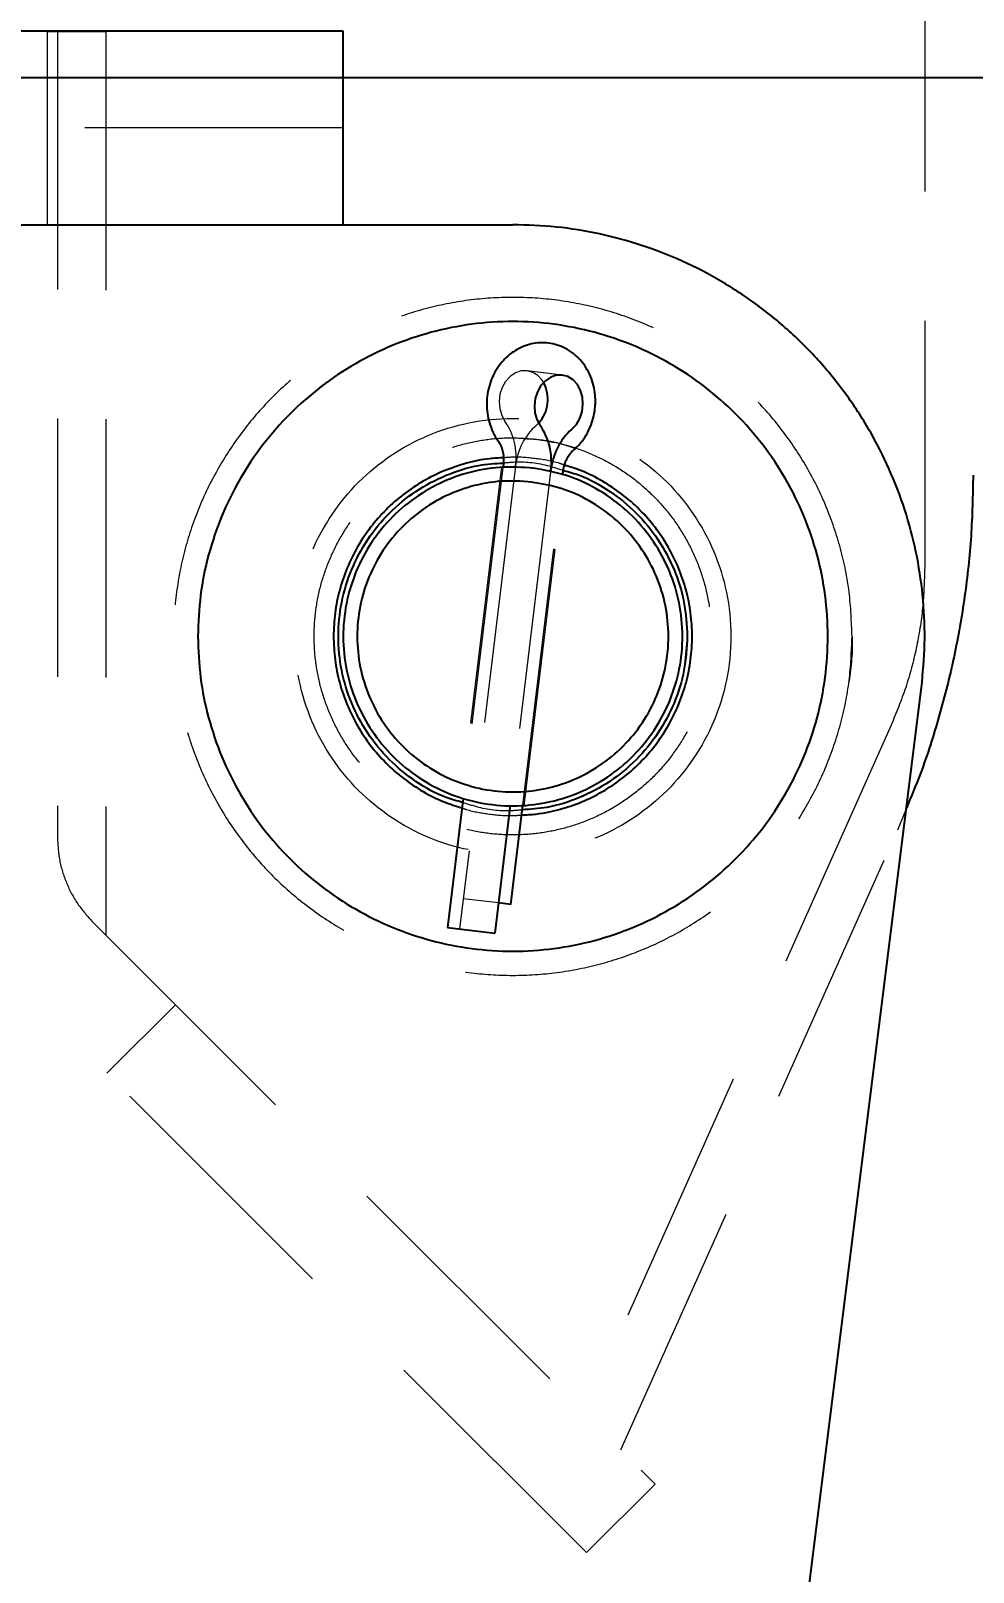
# Model space of a CAD drawing. Header units: millimetres. Extents: x 861 to 27901, y 673 to 17923.
# Drawn here: x 11723.8 to 11878, y 5596.5 to 5848.8 of the extents above; entities that cross this region are included whole.
import ezdxf

# ---------------------------------------------------------------- set-up
doc = ezdxf.new("R2010")
doc.units = ezdxf.units.MM
doc.header["$LTSCALE"] = 33.3
doc.linetypes.add('HIDDEN', pattern=[1.905, 1.27, -0.635])
doc.layers.add('CAPA_1', color=7, linetype='Continuous')
doc.styles.add('SLDTEXTSTYLE0', font='TXT', dxfattribs={"width": 0.75})
doc.dimstyles.new('SLDDIMSTYLE0', dxfattribs={"dimtxt": 66.6, "dimasz": 66.6, "dimexe": 0, "dimexo": 0.0625, "dimgap": 16.65, "dimtad": 2, "dimdec": 0, "dimlfac": 1.261261, "dimrnd": 1e-09, "dimzin": 12, "dimdsep": 46, "dimtxsty": 'SLDTEXTSTYLE0', "dimsah": 1, "dimcen": 0.09, "dimadec": 0, "dimazin": 3, "dimtfac": 1, "dimtdec": 0, "dimtofl": 0, "dimtmove": 0, "dimatfit": 3, "dimfxl": 1, "dimfrac": 2, "dimtolj": 1, "dimtzin": 12, "dimarcsym": 0})

# ---------------------------------------------------------------- blocks, each defined once
blk = doc.blocks.new('_D_12')
at = {"layer": 'CAPA_1', "transparency": 16777216}
for p, q in [((10897.43, 5841.2), (14430.99, 5841.2)), ((14397.69, 5841.2), (14397.69, 5357.98)), ((14240.18, 5357.98), (14430.99, 5357.98))]:
    blk.add_line(p, q, dxfattribs=at)
for points in [[(14397.69, 5841.2), (14387.44, 5774.6), (14407.94, 5774.6)], [(14397.69, 5357.98), (14407.94, 5424.58), (14387.44, 5424.58)]]:
    blk.add_solid(points, dxfattribs=at)
at = {"layer": 'CAPA_1', "transparency": 16777216, "insert": (14311.84, 5525.78), "char_height": 66.6, "attachment_point": 1, "rotation": 90, "style": 'SLDTEXTSTYLE0'}
blk.add_mtext('609', dxfattribs=at)
blk = doc.blocks.new('_D_13')
at = {"layer": 'CAPA_1', "transparency": 16777216}
for p, q in [((9823.17, 6912.25), (14695.32, 6912.25)), ((14662.02, 6912.25), (14662.02, 5357.98)), ((14240.18, 5357.98), (14695.32, 5357.98))]:
    blk.add_line(p, q, dxfattribs=at)
for points in [[(14662.02, 6912.25), (14651.77, 6845.65), (14672.27, 6845.65)], [(14662.02, 5357.98), (14672.27, 5424.58), (14651.77, 5424.58)]]:
    blk.add_solid(points, dxfattribs=at)
at = {"layer": 'CAPA_1', "transparency": 16777216, "insert": (14576.17, 6036.69), "char_height": 66.6, "attachment_point": 1, "rotation": 90, "style": 'SLDTEXTSTYLE0'}
blk.add_mtext('1960', dxfattribs=at)

msp = doc.modelspace()

# ---------------------------------------------------------------- linework, layer by layer
at = {"color": 1, "linetype": 'HIDDEN', "lineweight": 18}
for p, q in [((11870.06, 5928.24), (11870.06, 5760.97)), ((11726.55, 5817.09), (11726.55, 5848.8)), ((11726.55, 5848.75), (11736.07, 5848.69)), ((11728.14, 5848.8), (11728.14, 5716.91)), ((11736.07, 5848.69), (11736.07, 5700.78)), ((11774.92, 5832.95), (11726.55, 5832.95)), ((11810.76, 5792.48), (11805, 5793.18)), ((11806.54, 5784.3), (11806.89, 5784.63)), ((11803.11, 5777.59), (11793.96, 5701.79)), ((11800.83, 5777.45), (11794.28, 5723.24)), ((11801.06, 5777.35), (11794.52, 5723.22)), ((11808.85, 5776.61), (11802.26, 5722.08)), ((11805.91, 5777.26), (11806.93, 5777.1)), ((11804.28, 5722.04), (11810.82, 5776.17)), ((11804.51, 5722.01), (11811.06, 5776.15)), ((11810.82, 5776.22), (11810.97, 5776.17)), ((11831.21, 5749.58), (11830.66, 5744.02)), ((11864.56, 5735.14), (11814.33, 5622.51)), ((11867.07, 5721.58), (11865.61, 5717.98)), ((11820.35, 5616.5), (11865.61, 5717.98)), ((11800.32, 5706.05), (11794.55, 5706.75)), ((11733.95, 5702.9), (11825.96, 5610.89)), ((11747.47, 5689.38), (11736.25, 5678.17)), ((11814.74, 5599.68), (11736.25, 5678.17)), ((11825.96, 5610.89), (11814.74, 5599.68))]:
    msp.add_line(p, q, dxfattribs=at)
at = {"color": 7, "linetype": 'Continuous', "lineweight": 25}
for p, q in [((11774.92, 5848.8), (11391.76, 5848.8)), ((11774.92, 5817.09), (11774.92, 5848.8)), ((11376.86, 5817.09), (11802.67, 5817.09)), ((11801.12, 5777.83), (11801.06, 5777.35)), ((11808.88, 5776.9), (11808.85, 5776.61)), ((11810.82, 5776.17), (11810.88, 5776.66)), ((11826.45, 5396.87), (11869.54, 5741.33)), ((11794.52, 5723.22), (11791.96, 5702.03)), ((11802.26, 5722.08), (11799.72, 5701.1)), ((11802.32, 5705.81), (11804.28, 5722.04)), ((11802.32, 5705.81), (11800.32, 5706.05)), ((11791.96, 5702.03), (11799.72, 5701.1))]:
    msp.add_line(p, q, dxfattribs=at)
at = {"color": 1, "linetype": 'HIDDEN', "lineweight": 18, "flags": 128}
msp.add_lwpolyline([(11807.69, 5791.27), (11807.46, 5791.63), (11806.76, 5792.39), (11805.92, 5792.92), (11805, 5793.18), (11804.03, 5793.15), (11803.09, 5792.84), (11802.23, 5792.26), (11801.49, 5791.45), (11800.92, 5790.45), (11800.56, 5789.33), (11800.43, 5788.15), (11800.52, 5786.98), (11800.85, 5785.88), (11801.38, 5784.93)], dxfattribs=at)
at = {"color": 7, "linetype": 'Continuous', "lineweight": 25, "flags": 128}
msp.add_lwpolyline([(11812.31, 5783.61), (11813.06, 5784.41), (11813.63, 5785.39), (11814, 5786.51), (11814.15, 5787.69), (11814.07, 5788.86), (11813.76, 5789.97), (11813.23, 5790.93), (11812.53, 5791.7), (11811.69, 5792.22), (11810.76, 5792.48), (11809.8, 5792.45), (11808.86, 5792.14), (11808, 5791.56), (11807.26, 5790.75), (11806.69, 5789.76), (11806.33, 5788.63), (11806.2, 5787.45), (11806.29, 5786.28), (11806.62, 5785.18), (11807.15, 5784.23)], dxfattribs=at)
at = {"color": 1, "linetype": 'HIDDEN', "lineweight": 18}
msp.add_circle((11802.67, 5749.7), 35.68, dxfattribs=at)
at = {"color": 7, "linetype": 'Continuous', "lineweight": 25}
for centre, radius, start, end in [((11802.66, 5788.51), 5.74, 317.4557, 28.7676), ((11798.55, 5778.33), 10.43, 352.127, 34.4746), ((11819.26, 5775.82), 10.43, 131.7487, 174.0962)]:
    msp.add_arc(centre, radius, start, end, dxfattribs=at)
at = {"color": 1, "linetype": 'HIDDEN', "lineweight": 18}
for centre, start, end in [((11792.78, 5779.02), 352.127, 34.4746), ((11813.49, 5776.52), 131.7487, 174.0962)]:
    msp.add_arc(centre, 10.43, start, end, dxfattribs=at)
at = {"color": 7, "linetype": 'Continuous', "lineweight": 25}
for points in [[(11869.54, 5741.33), (11869.76, 5743.7), (11870.21, 5748.44), (11869.92, 5755.59), (11868.93, 5762.67), (11867.18, 5769.61), (11864.72, 5776.32), (11861.55, 5782.73), (11857.73, 5788.77), (11853.29, 5794.38), (11848.28, 5799.48), (11842.76, 5804.02), (11836.79, 5807.96), (11830.44, 5811.24), (11823.77, 5813.83), (11816.87, 5815.69), (11809.81, 5816.87), (11805.05, 5817.02), (11802.67, 5817.09)], [(11751.13, 5749.7), (11751.22, 5751.94), (11751.39, 5756.44), (11752.76, 5763.07), (11754.92, 5769.47), (11757.91, 5775.54), (11761.67, 5781.16), (11766.12, 5786.24), (11771.21, 5790.7), (11776.83, 5794.45), (11782.89, 5797.44), (11789.29, 5799.62), (11795.92, 5800.94), (11802.67, 5801.38), (11809.41, 5800.94), (11816.05, 5799.62), (11822.45, 5797.44), (11828.51, 5794.45), (11834.13, 5790.7), (11839.21, 5786.24), (11843.67, 5781.16), (11847.43, 5775.54), (11850.42, 5769.47), (11852.59, 5763.07), (11853.91, 5756.44), (11854.35, 5749.7), (11853.91, 5742.95), (11852.59, 5736.32), (11850.42, 5729.92), (11847.43, 5723.85), (11843.67, 5718.23), (11839.21, 5713.15), (11834.13, 5708.69), (11828.51, 5704.94), (11822.45, 5701.95), (11816.05, 5699.77), (11809.41, 5698.45), (11802.67, 5698.01), (11795.92, 5698.45), (11789.29, 5699.77), (11782.89, 5701.95), (11776.83, 5704.94), (11771.21, 5708.69), (11766.12, 5713.15), (11761.67, 5718.23), (11757.91, 5723.85), (11754.92, 5729.92), (11752.76, 5736.32), (11751.39, 5742.95), (11751.22, 5747.45), (11751.13, 5749.7)], [(11806, 5777.24), (11807.79, 5776.92), (11811.37, 5776.28), (11816.37, 5774.02), (11820.86, 5770.89), (11824.64, 5766.93), (11827.58, 5762.31), (11829.57, 5757.21), (11830.52, 5751.82), (11830.4, 5746.35), (11829.21, 5741), (11827, 5735.99), (11823.86, 5731.51), (11819.91, 5727.72), (11815.29, 5724.78), (11810.18, 5722.8), (11804.79, 5721.85), (11799.32, 5721.97), (11793.97, 5723.15), (11788.96, 5725.36), (11784.48, 5728.5), (11780.69, 5732.46), (11777.75, 5737.08), (11775.77, 5742.18), (11774.82, 5747.57), (11774.94, 5753.04), (11776.13, 5758.39), (11778.33, 5763.4), (11781.48, 5767.89), (11785.43, 5771.67), (11790.05, 5774.61), (11795.15, 5776.58), (11800.55, 5777.59), (11804.18, 5777.36), (11806, 5777.24)], [(11805.72, 5774.97), (11807.37, 5774.68), (11810.65, 5774.09), (11815.24, 5772.01), (11819.36, 5769.14), (11822.83, 5765.51), (11825.53, 5761.27), (11827.35, 5756.59), (11828.22, 5751.64), (11828.11, 5746.62), (11827.02, 5741.72), (11825, 5737.12), (11822.11, 5733.01), (11818.48, 5729.53), (11814.25, 5726.83), (11809.57, 5725.02), (11804.62, 5724.14), (11799.6, 5724.25), (11794.69, 5725.34), (11790.09, 5727.37), (11785.98, 5730.25), (11782.51, 5733.88), (11779.81, 5738.12), (11777.99, 5742.8), (11777.12, 5747.75), (11777.23, 5752.77), (11778.32, 5757.67), (11780.34, 5762.27), (11783.22, 5766.38), (11786.85, 5769.86), (11791.09, 5772.56), (11795.77, 5774.36), (11800.73, 5775.29), (11804.06, 5775.08), (11805.72, 5774.97)]]:
    msp.add_open_spline(points, degree=3, dxfattribs=at)
at = {"color": 1, "linetype": 'HIDDEN', "lineweight": 18}
for points in [[(11858.17, 5749.7), (11858.08, 5747.27), (11857.89, 5742.43), (11856.42, 5735.29), (11854.09, 5728.4), (11850.87, 5721.87), (11846.83, 5715.81), (11842.03, 5710.34), (11836.55, 5705.54), (11830.5, 5701.49), (11823.97, 5698.27), (11817.07, 5695.93), (11809.93, 5694.51), (11802.67, 5694.04), (11795.4, 5694.51), (11788.26, 5695.93), (11781.37, 5698.27), (11774.84, 5701.49), (11768.79, 5705.54), (11763.31, 5710.34), (11758.51, 5715.81), (11754.47, 5721.87), (11751.25, 5728.4), (11748.91, 5735.29), (11747.49, 5742.43), (11747.01, 5749.7), (11747.49, 5756.96), (11748.91, 5764.1), (11751.25, 5770.99), (11754.47, 5777.52), (11758.51, 5783.58), (11763.31, 5789.05), (11768.79, 5793.85), (11774.84, 5797.9), (11781.37, 5801.12), (11788.26, 5803.46), (11795.4, 5804.88), (11802.67, 5805.35), (11809.93, 5804.88), (11817.07, 5803.46), (11823.97, 5801.12), (11830.5, 5797.9), (11836.55, 5793.85), (11842.03, 5789.05), (11846.83, 5783.58), (11850.87, 5777.52), (11854.09, 5770.99), (11856.42, 5764.1), (11857.89, 5756.96), (11858.08, 5752.12), (11858.17, 5749.7)], [(11806.57, 5781.97), (11805.15, 5782.08), (11802.32, 5782.32), (11798.07, 5781.96), (11793.9, 5781.09), (11789.87, 5779.68), (11786.07, 5777.75), (11782.55, 5775.35), (11779.37, 5772.5), (11776.6, 5769.26), (11774.26, 5765.69), (11772.42, 5761.85), (11771.09, 5757.8), (11770.3, 5753.61), (11770.07, 5749.35), (11770.39, 5745.1), (11771.27, 5740.92), (11772.69, 5736.9), (11774.61, 5733.09), (11777.02, 5729.57), (11779.86, 5726.4), (11783.1, 5723.62), (11786.67, 5721.29), (11790.52, 5719.45), (11794.57, 5718.12), (11798.76, 5717.33), (11803.02, 5717.1), (11807.27, 5717.42), (11811.44, 5718.3), (11815.47, 5719.71), (11819.27, 5721.64), (11822.79, 5724.05), (11825.97, 5726.89), (11828.74, 5730.13), (11831.07, 5733.7), (11832.92, 5737.54), (11834.25, 5741.59), (11835.03, 5745.79), (11835.27, 5750.04), (11834.94, 5754.3), (11834.07, 5758.47), (11832.65, 5762.49), (11830.73, 5766.3), (11828.32, 5769.82), (11825.47, 5772.99), (11822.24, 5775.77), (11818.67, 5778.1), (11814.82, 5779.94), (11810.77, 5781.3), (11807.97, 5781.74), (11806.57, 5781.97)], [(11870.06, 5760.97), (11870, 5758.75), (11869.86, 5754.32), (11868.77, 5747.74), (11867.09, 5741.29), (11865.4, 5737.19), (11864.56, 5735.14)], [(11728.14, 5716.91), (11728.21, 5715.62), (11728.36, 5713.02), (11729.55, 5709.29), (11731.35, 5705.81), (11733.08, 5703.87), (11733.95, 5702.9)]]:
    msp.add_open_spline(points, degree=3, dxfattribs=at)
at = {"color": 7, "linetype": 'Continuous', "lineweight": 25}
for points, knots in [([(11816.18, 5787.74), (11816.18, 5788.09), (11816.19, 5788.98), (11816, 5790.4), (11815.56, 5791.94), (11814.88, 5793.38), (11813.99, 5794.68), (11812.9, 5795.79), (11811.66, 5796.68), (11810.31, 5797.31), (11808.9, 5797.69), (11807.46, 5797.81), (11806.04, 5797.68), (11804.67, 5797.31), (11803.37, 5796.71), (11802.17, 5795.91), (11801.1, 5794.91), (11800.17, 5793.73), (11799.41, 5792.4), (11798.84, 5790.94), (11798.49, 5789.4), (11798.36, 5787.8), (11798.46, 5786.2), (11798.79, 5784.62), (11799.39, 5783.14), (11799.9, 5782.15), (11800.27, 5781.72), (11800.3, 5781.69)], [0, 0, 0, 0, 0.028367, 0.071841, 0.115601, 0.159428, 0.203075, 0.246255, 0.288731, 0.330394, 0.371275, 0.411524, 0.451347, 0.490953, 0.530618, 0.570592, 0.611069, 0.652153, 0.693853, 0.736102, 0.778807, 0.821893, 0.865308, 0.908986, 0.95281, 0.99657, 1, 1, 1, 1]), ([(11812.59, 5780.22), (11812.73, 5780.33), (11813.25, 5780.74), (11814.02, 5781.65), (11814.86, 5782.9), (11815.51, 5784.31), (11815.96, 5785.8), (11816.13, 5786.96), (11816.17, 5787.6), (11816.18, 5787.74)], [0, 0, 0, 0, 0.0631268, 0.2375959, 0.4147292, 0.5943602, 0.7761146, 0.9510736, 1, 1, 1, 1]), ([(11800.29, 5781.69), (11800.34, 5781.61), (11800.53, 5781.33), (11800.82, 5780.74), (11801.07, 5779.85), (11801.19, 5778.86), (11801.14, 5778.18), (11801.12, 5777.83)], [0, 0, 0, 0, 0.100613, 0.328987, 0.553025, 0.775206, 1, 1, 1, 1]), ([(11801.15, 5778.93), (11800.38, 5778.9), (11798.33, 5778.81), (11795.06, 5778.1), (11791.41, 5776.88), (11787.96, 5775.17), (11784.76, 5773.04), (11781.87, 5770.5), (11779.33, 5767.6), (11777.19, 5764.4), (11775.49, 5760.95), (11774.26, 5757.31), (11773.48, 5753.54), (11773.38, 5750.98), (11773.33, 5749.7)], [0, 0, 0, 0, 0.052063, 0.138239, 0.224415, 0.310592, 0.396768, 0.482944, 0.56912, 0.655296, 0.741472, 0.827648, 0.913824, 1, 1, 1, 1]), ([(11810.88, 5776.66), (11810.9, 5776.81), (11810.97, 5777.3), (11811.19, 5778.09), (11811.58, 5778.96), (11812.07, 5779.7), (11812.42, 5780.03), (11812.6, 5780.2)], [0, 0, 0, 0, 0.100689, 0.321532, 0.542332, 0.763257, 1, 1, 1, 1]), ([(11794.43, 5722.51), (11793.53, 5722.76), (11790.82, 5723.49), (11786.72, 5725.84), (11782.35, 5729.37), (11778.78, 5733.74), (11776.13, 5738.7), (11774.49, 5744.09), (11773.94, 5749.7), (11774.49, 5755.3), (11776.13, 5760.69), (11778.78, 5765.66), (11782.36, 5770.01), (11786.71, 5773.59), (11791.68, 5776.21), (11796.53, 5777.79), (11799.71, 5777.99), (11801.02, 5778.08)], [0, 0, 0, 0, 0.035329, 0.105725, 0.17612, 0.246515, 0.31691, 0.387305, 0.457701, 0.528096, 0.598491, 0.668886, 0.739281, 0.809676, 0.880072, 0.950467, 1, 1, 1, 1]), ([(11804.09, 5720.45), (11804.89, 5720.49), (11806.98, 5720.58), (11810.28, 5721.29), (11813.93, 5722.51), (11817.38, 5724.22), (11820.58, 5726.35), (11823.47, 5728.89), (11826.01, 5731.79), (11828.15, 5734.99), (11829.85, 5738.44), (11831.09, 5742.08), (11831.84, 5745.86), (11832.09, 5749.7), (11831.84, 5753.54), (11831.09, 5757.31), (11829.85, 5760.95), (11828.15, 5764.4), (11826.01, 5767.6), (11823.47, 5770.5), (11820.58, 5773.04), (11817.38, 5775.16), (11814.21, 5776.77), (11812.05, 5777.45), (11811.12, 5777.74)], [0, 0, 0, 0, 0.029424, 0.076168, 0.122911, 0.169655, 0.216398, 0.263141, 0.309885, 0.356628, 0.403372, 0.450115, 0.496859, 0.543602, 0.590345, 0.637089, 0.683832, 0.730576, 0.777319, 0.824062, 0.870806, 0.917549, 0.964293, 1, 1, 1, 1]), ([(11811.01, 5776.85), (11811.88, 5776.61), (11814.55, 5775.88), (11818.62, 5773.55), (11822.98, 5770.02), (11826.56, 5765.65), (11829.2, 5760.69), (11830.89, 5755.3), (11831.11, 5751.56), (11831.21, 5749.7)], [0, 0, 0, 0, 0.0742756, 0.228563, 0.3828504, 0.5371378, 0.6914252, 0.8457126, 1, 1, 1, 1]), ([(11877.99, 5776.11), (11877.92, 5772.79), (11877.79, 5766.14), (11876.7, 5756.21), (11874.98, 5746.37), (11872.54, 5736.69), (11869.92, 5728.4), (11867.85, 5723.46), (11867.07, 5721.58)], [0, 0, 0, 0, 0.178222, 0.356444, 0.534667, 0.712889, 0.891111, 1, 1, 1, 1]), ([(11773.33, 5749.7), (11773.38, 5748.42), (11773.48, 5745.86), (11774.26, 5742.08), (11775.49, 5738.44), (11777.19, 5734.99), (11779.33, 5731.79), (11781.87, 5728.89), (11784.76, 5726.35), (11787.96, 5724.23), (11791.16, 5722.6), (11793.36, 5721.92), (11794.33, 5721.61)], [0, 0, 0, 0, 0.102111, 0.204222, 0.306333, 0.408444, 0.510555, 0.612666, 0.714777, 0.816888, 0.918999, 1, 1, 1, 1]), ([(11831.21, 5749.7), (11831.11, 5747.83), (11830.89, 5744.09), (11829.2, 5738.7), (11826.56, 5733.74), (11822.98, 5729.38), (11818.63, 5725.8), (11813.66, 5723.18), (11808.77, 5721.59), (11805.55, 5721.39), (11804.19, 5721.3)], [0, 0, 0, 0, 0.12942, 0.25884, 0.38826, 0.51768, 0.6471, 0.77652, 0.905939, 1, 1, 1, 1])]:
    msp.add_open_spline(points, degree=3, knots=knots, dxfattribs=at)
at = {"color": 1, "linetype": 'HIDDEN', "lineweight": 18}
for points, knots in [([(11804.39, 5782.09), (11805.08, 5782.06), (11807.19, 5781.99), (11810, 5781.47), (11812.03, 5780.77), (11812.72, 5780.54)], [0, 0, 0, 0, 0.243977, 0.743977, 1, 1, 1, 1]), ([(11811.12, 5777.74), (11810.83, 5777.84), (11809.34, 5778.37), (11806.5, 5778.82), (11803.44, 5779.12), (11801.66, 5778.97), (11801.15, 5778.93)], [0, 0, 0, 0, 0.089705, 0.469652, 0.849598, 1, 1, 1, 1]), ([(11801.02, 5778.08), (11801.57, 5778.14), (11803.97, 5778.42), (11807.41, 5778.04), (11810.1, 5777.15), (11811.01, 5776.85)], [0, 0, 0, 0, 0.163287, 0.714267, 1, 1, 1, 1]), ([(11858.17, 5749.64), (11858.17, 5749.62), (11858.33, 5747.19), (11858.01, 5744.75), (11857.69, 5742.34)], [0, 0, 0, 0, 0.007647, 1, 1, 1, 1]), ([(11794.33, 5721.61), (11794.57, 5721.53), (11796.03, 5721.01), (11798.84, 5720.58), (11801.87, 5720.27), (11803.61, 5720.41), (11804.09, 5720.45)], [0, 0, 0, 0, 0.080216, 0.468227, 0.856237, 1, 1, 1, 1]), ([(11804.19, 5721.3), (11803.68, 5721.24), (11801.32, 5720.97), (11797.97, 5721.35), (11795.32, 5722.22), (11794.43, 5722.51)], [0, 0, 0, 0, 0.154242, 0.718785, 1, 1, 1, 1])]:
    msp.add_open_spline(points, degree=3, knots=knots, dxfattribs=at)

# ---------------------------------------------------------------- dimensions: what is measured, and where the dimension line sits
at = {"layer": 'CAPA_1'}
for base, p1, picture, middle in [((14662.02, 5357.98), (9780.88, 6912.25), '_D_13', (14662.02, 6135.11)), ((14397.69, 5357.98), (10855.14, 5841.2), '_D_12', (14397.69, 5599.59))]:
    dim = msp.add_linear_dim(base=base, p1=p1, p2=(14197.89, 5357.98), angle=90, dimstyle='SLDDIMSTYLE0', dxfattribs=at)
    dim.commit()
    dim.dimension.update_dxf_attribs({"geometry": picture, "text_midpoint": middle, "dimtype": 160})

doc.saveas('drawing.dxf')
